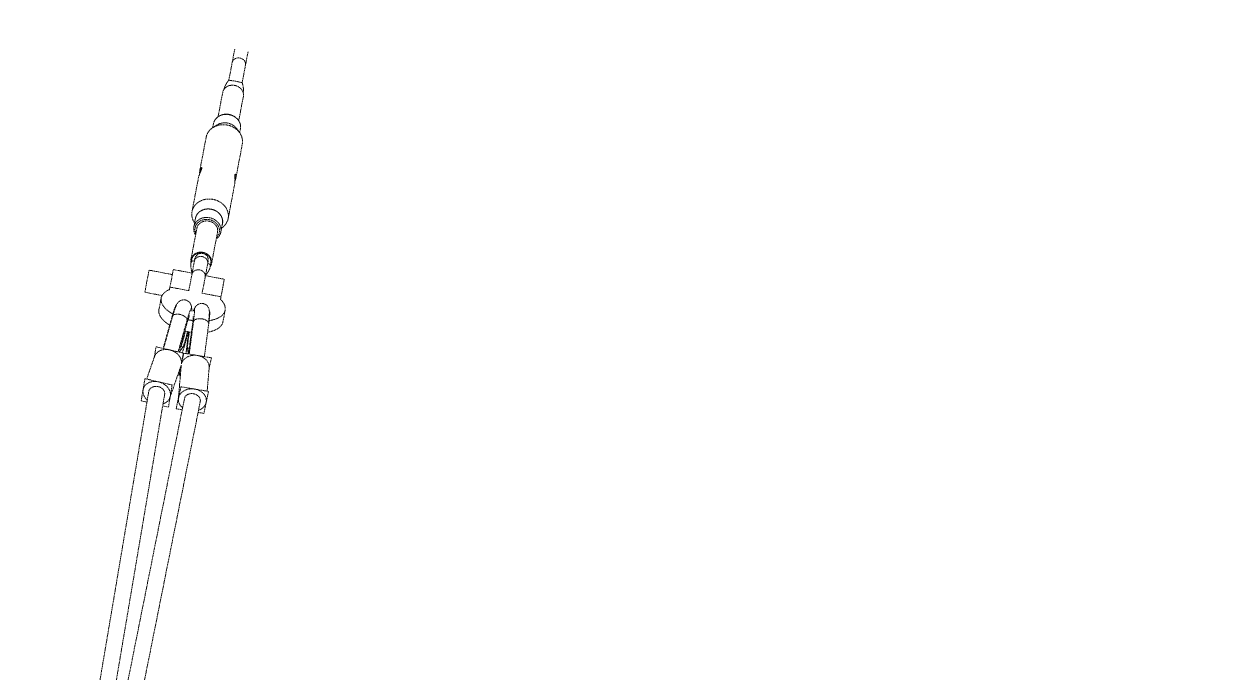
# Model space of a CAD drawing. Header units: millimetres. Extents: x -6347 to 5606, y -5931 to 5534.
# Drawn here: x 2803 to 4205, y 3300 to 4064 of the extents above; entities that cross this region are included whole.
import ezdxf

# ---------------------------------------------------------------- set-up
doc = ezdxf.new("R2010")
doc.units = ezdxf.units.MM
doc.linetypes.add('HIDDEN', pattern=[1.905, 1.27, -0.635])
doc.layers.add('DIKOM_ЗОНА', color=90, linetype='Continuous')
doc.layers.add('DIKOM_ОБЪЕКТ', color=7, linetype='Continuous')

msp = doc.modelspace()

# ---------------------------------------------------------------- linework, layer by layer
at = {"layer": 'DIKOM_ЗОНА', "color": 3, "lineweight": 15}
msp.add_lwpolyline([(3606.162, 5534.428), (-2990.749, 5534.428, 0.41421356), (-4990.749, 3534.428), (-4990.749, -3057.651, 0.41421356), (-2990.749, -5057.651), (3606.162, -5057.651, 0.41421356), (5606.162, -3057.651), (5606.162, 3534.428, 0.41421356)], format="xyb", close=True, dxfattribs=at)
at = {"layer": 'DIKOM_ОБЪЕКТ', "color": 7, "linetype": 'HIDDEN', "lineweight": 15}
for p, q in [((3051.93, 4034.428), (3048.999, 4019.018)), ((3067.643, 4031.438), (3064.712, 4016.029)), ((3048.941, 4018.715), (3045.011, 3998.053)), ((3064.654, 4015.726), (3060.723, 3995.064)), ((3037.762, 3983.505), (3032.313, 3954.859)), ((3039.403, 3987.297), (3039.525, 3987.939)), ((3061.992, 3983.008), (3062.112, 3983.643)), ((3062.124, 3978.87), (3056.675, 3950.225)), ((3026.879, 3946.568), (3025.993, 3941.91)), ((3026.512, 3942.252), (3030.683, 3945.008)), ((3054.573, 3940.463), (3057.442, 3936.368)), ((3058.685, 3940.518), (3057.798, 3935.859)), ((3010.746, 3891.249), (3018.241, 3930.647)), ((3053.379, 3883.137), (3060.873, 3922.537)), ((3001.648, 3843.423), (3009.133, 3882.77)), ((3044.281, 3835.313), (3051.766, 3874.66)), ((3005.665, 3835.047), (3003.759, 3825.032)), ((3004.646, 3829.69), (3004.629, 3829.714)), ((3037.47, 3828.997), (3035.565, 3818.982)), ((3007.327, 3823.512), (3000.32, 3786.68)), ((3031.688, 3818.878), (3024.682, 3782.046)), ((3036.475, 3823.656), (3036.451, 3823.64)), ((3000.377, 3782.148), (3001.207, 3786.511)), ((3004.423, 3784.694), (3001.492, 3769.285)), ((3004.936, 3787.391), (3004.481, 3784.997)), ((3020.649, 3784.402), (3020.194, 3782.008)), ((2945.942, 3747.974), (2950.566, 3772.282)), ((2950.898, 3774.027), (2978.372, 3768.801)), ((2975.57, 3754.069), (2979.498, 3774.719)), ((2979.499, 3774.722), (3001.716, 3770.495)), ((3020.136, 3781.705), (3017.205, 3766.296)), ((3022.965, 3777.852), (3023.795, 3782.214)), ((3001.434, 3768.981), (2997.732, 3749.521)), ((3017.147, 3765.992), (3013.445, 3746.532)), ((3017.441, 3767.504), (3039.658, 3763.278)), ((2966.264, 3744.108), (2945.942, 3747.974)), ((2975.57, 3754.069), (2975.004, 3751.095)), ((2997.793, 3749.842), (2975.57, 3754.069)), ((3035.729, 3742.625), (3013.506, 3746.853)), ((3035.164, 3739.651), (3035.729, 3742.625)), ((2962.585, 3727.443), (2965.147, 3740.913)), ((3004.261, 3728.439), (3004.399, 3728.416)), ((2967.529, 3681.789), (2978.289, 3719.869)), ((2967.969, 3681.687), (2978.73, 3719.76)), ((2978.733, 3719.766), (2978.289, 3719.869)), ((2995.95, 3715.777), (2985.193, 3677.699)), ((2995.95, 3715.777), (2995.51, 3715.879)), ((3003.406, 3714.268), (2998.286, 3675.058)), ((3003.406, 3714.268), (3003.852, 3714.193)), ((3022.023, 3725.463), (3022.162, 3725.44)), ((3038.031, 3713.091), (3040.594, 3726.56)), ((2995.455, 3710.877), (2987.731, 3683.145)), ((3002.132, 3709.527), (2998.328, 3681.006)), ((3016.193, 3672.057), (3021.311, 3711.271)), ((3020.861, 3711.346), (3021.311, 3711.271)), ((2948.102, 3645.642), (2957.431, 3672.367)), ((2957.12, 3671.476), (2959.183, 3683.725)), ((2959.183, 3683.725), (2975.242, 3679.999)), ((2975.242, 3679.999), (2991.304, 3676.287)), ((2986.76, 3677.379), (2990.837, 3683.452)), ((2987.731, 3683.145), (2986.76, 3677.379)), ((2987.728, 3683.147), (2988.323, 3684.034)), ((2988.323, 3684.034), (2990.837, 3683.452)), ((2991.815, 3676.144), (2989.192, 3663.953)), ((2991.304, 3676.287), (2989.222, 3663.924)), ((3008.096, 3673.41), (2991.815, 3676.144)), ((2998.459, 3681.993), (2996.286, 3682.357)), ((2997.098, 3675.294), (2996.286, 3682.357)), ((2998.328, 3681.006), (2997.098, 3675.294)), ((3024.379, 3670.689), (3008.096, 3673.41)), ((2988.645, 3661.461), (2975.831, 3624.753)), ((2985.567, 3622.99), (2988.796, 3661.393)), ((2988.655, 3661.459), (2986.235, 3650.213)), ((2988.796, 3661.393), (2986.896, 3650.112)), ((3021.781, 3659.066), (3019.453, 3631.37)), ((3021.719, 3658.326), (3024.379, 3670.689)), ((2941.647, 3619.943), (2946.055, 3646.117)), ((2946.055, 3646.117), (2962.114, 3642.392)), ((2986.896, 3650.112), (2984.849, 3650.587)), ((2986.235, 3650.213), (2987.834, 3649.946)), ((2806.153, 2776.283), (2950.538, 3630.895)), ((2962.114, 3642.392), (2978.176, 3638.679)), ((2978.176, 3638.679), (2973.768, 3612.505)), ((2988.487, 3636.558), (2982.907, 3610.627)), ((3004.767, 3633.824), (2988.487, 3636.558)), ((3021.051, 3631.103), (3004.767, 3633.824)), ((3015.472, 3605.172), (3021.051, 3631.103)), ((2826.565, 2782.976), (2969.228, 3627.392)), ((2837.787, 2849.397), (2992.592, 3622.399)), ((2841.837, 2772.8), (3011.3, 3618.998)), ((2948.423, 3618.377), (2941.647, 3619.943)), ((2973.768, 3612.505), (2966.979, 3614.08)), ((2982.907, 3610.627), (2989.997, 3609.442)), ((3008.757, 3606.299), (3015.472, 3605.172))]:
    msp.add_line(p, q, dxfattribs=at)
for centre, radius, start, end in [((3015.943, 3822.755), 12.398, 181.293233, 184.396128), ((3023.396, 3821.337), 12.398, 334.062449, 337.165344), ((3009.647, 3784.926), 9.498, 169.351776, 194.533311), ((2978.695, 3664.944), 10.542, 340.704668, 344.787697)]:
    msp.add_arc(centre, radius, start, end, dxfattribs=at)
for points, weights in [([(3048.941, 4018.715), (3050.235, 4025.519), (3058.092, 4024.024)], [1, 0.707106781187, 1]), ([(3058.092, 4024.024), (3065.948, 4022.529), (3064.654, 4015.726)], [1, 0.707106781187, 1]), ([(3039.525, 3987.939), (3040.336, 3992.205), (3045.245, 3998.348)], [1, 0.916631255383, 1]), ([(3060.614, 3995.425), (3062.924, 3987.908), (3062.112, 3983.643)], [1, 0.916631255073, 1]), ([(3037.759, 3983.506), (3039.766, 3994.058), (3051.95, 3991.74)], [1, 0.707106781187, 1]), ([(3051.95, 3991.74), (3064.138, 3989.423), (3062.132, 3978.869)], [1, 0.707106781187, 1]), ([(3045.402, 3957.315), (3029.499, 3960.34), (3026.879, 3946.568)], [1, 0.707106781187, 1]), ([(3058.685, 3940.518), (3061.304, 3954.29), (3045.402, 3957.315)], [1, 0.707106781187, 1]), ([(3018.241, 3930.647), (3021.753, 3949.107), (3043.069, 3945.052)], [1, 0.707106781187, 1]), ([(3030.683, 3945.008), (3036.336, 3948.742), (3043.511, 3947.377)], [0.854274163489, 0.843279406619, 1]), ([(3043.069, 3945.052), (3064.385, 3940.997), (3060.873, 3922.537)], [1, 0.707106781187, 1]), ([(3043.511, 3947.377), (3050.686, 3946.012), (3054.573, 3940.463)], [1, 0.843279406619, 0.854274163489]), ([(3005.665, 3835.047), (3008.284, 3848.819), (3024.187, 3845.794)], [1, 0.707106781187, 1]), ([(3024.187, 3845.794), (3040.09, 3842.769), (3037.47, 3828.997)], [1, 0.707106781187, 1]), ([(3003.759, 3825.032), (3006.379, 3838.804), (3022.282, 3835.779)], [1, 0.707106781187, 1]), ([(3007.319, 3823.513), (3009.328, 3834.067), (3021.515, 3831.747)], [1, 0.707106781187, 1]), ([(3021.515, 3831.747), (3033.702, 3829.431), (3031.696, 3818.876)], [1, 0.707106781187, 1]), ([(3022.282, 3835.779), (3038.184, 3832.754), (3035.565, 3818.982)], [1, 0.707106781187, 1]), ([(3014.508, 3794.915), (3002.322, 3797.235), (3000.312, 3786.681)], [1, 0.707106781187, 1]), ([(3001.207, 3786.511), (3003.068, 3796.291), (3014.361, 3794.143)], [1, 0.707106781187, 1]), ([(3013.574, 3790.003), (3005.718, 3791.498), (3004.423, 3784.694)], [1, 0.707106781187, 1]), ([(3020.136, 3781.705), (3021.43, 3788.509), (3013.574, 3790.003)], [1, 0.707106781187, 1]), ([(3014.361, 3794.143), (3025.655, 3791.995), (3023.795, 3782.214)], [1, 0.707106781187, 1]), ([(2950.566, 3772.282), (2950.901, 3774.042), (2950.898, 3774.027)], [1, 0.899317956033, 0.867854817293]), ([(3010.585, 3774.291), (3002.728, 3775.785), (3001.434, 3768.981)], [1, 0.707106781187, 1]), ([(3017.147, 3765.992), (3018.441, 3772.796), (3010.585, 3774.291)], [1, 0.707106781187, 1]), ([(2987.473, 3721.791), (2979.818, 3723.564), (2978.732, 3719.766)], [1, 0.726608247817, 0.963593966745]), ([(2995.51, 3715.879), (2995.133, 3720.018), (2987.473, 3721.791)], [0.963777948468, 0.72650228934, 1]), ([(3002.849, 3719.46), (3003.331, 3718.512), (3002.132, 3709.527)], [0.997283249176, 0.878663298782, 1]), ([(3003.852, 3714.193), (3005.656, 3717.894), (3013.421, 3716.593)], [0.963777950998, 0.726502287882, 1]), ([(3013.421, 3716.593), (3021.182, 3715.293), (3020.862, 3711.346)], [1, 0.726609839127, 0.963591207953]), ([(2957.434, 3672.376), (2961.238, 3683.242), (2975.242, 3679.999)], [0.950231035084, 0.73456552045, 1]), ([(2975.242, 3679.999), (2990.595, 3676.444), (2989.174, 3663.788)], [1, 0.716259694274, 0.982266230892]), ([(3008.096, 3673.41), (2992.531, 3676.018), (2989.174, 3663.752)], [1, 0.716255581437, 0.982273942578]), ([(3021.781, 3659.066), (3022.781, 3670.95), (3008.096, 3673.41)], [0.961320503965, 0.727926449379, 1]), ([(2988.868, 3662.178), (2988.848, 3662.007), (2988.833, 3661.836)], [0.970429274114, 0.965782516001, 0.961320503965])]:
    msp.add_rational_spline(points, weights, degree=2, dxfattribs=at)
for points, knots in [([(3060.614, 3995.425), (3060.479, 3995.274), (3060.035, 3995.099), (3059.254, 3995.167), (3057.918, 3995.493), (3056.482, 3995.923), (3054.652, 3996.399), (3052.858, 3996.791), (3050.358, 3997.193), (3048.247, 3997.379), (3046.705, 3997.561), (3046.108, 3997.701), (3045.604, 3997.887), (3045.326, 3998.138), (3045.245, 3998.348)], [0, 0, 0, 0, 0.59355246, 1.37555387, 2.32465684, 4.72287861, 5.87102389, 7.99575621, 10.23206738, 13.46069099, 14.3518228, 14.88857098, 15.29734161, 15.9607543, 15.9607543, 15.9607543, 15.9607543]), ([(3009.133, 3882.77), (3009.18, 3883.018), (3009.301, 3883.574), (3009.598, 3884.715), (3010.094, 3886.235), (3010.959, 3888.455), (3011.806, 3890.368), (3012.483, 3892.009), (3012.811, 3892.911), (3012.986, 3893.529), (3013.039, 3893.809)], [0, 0, 0, 0, 0.75705922, 1.70837415, 3.53406537, 5.5511752, 8.85477741, 9.80939748, 10.8759589, 11.73305119, 11.73305119, 11.73305119, 11.73305119]), ([(3013.039, 3893.809), (3013.081, 3894.046), (3013.126, 3894.365), (3013.052, 3894.742), (3012.935, 3894.916), (3012.727, 3894.968), (3012.402, 3894.841), (3012.031, 3894.465), (3011.619, 3893.834), (3011.091, 3892.669), (3010.83, 3891.664), (3010.69, 3890.951)], [0, 0, 0, 0, 0.72597025, 0.94569159, 1.14513794, 1.32645848, 1.54885834, 2.16340662, 2.88946125, 3.80583614, 5.98955215, 5.98955215, 5.98955215, 5.98955215]), ([(3011.231, 3889.05), (3011.258, 3889.312), (3011.321, 3889.824), (3011.493, 3890.784), (3011.787, 3891.849), (3012.209, 3892.776), (3012.611, 3893.333), (3012.822, 3893.538), (3012.929, 3893.613)], [0, 0, 0, 0, 0.78865203, 1.54800011, 2.92433422, 4.0982662, 4.5876978, 4.97750163, 4.97750163, 4.97750163, 4.97750163]), ([(3052.186, 3886.363), (3052.133, 3886.082), (3052.068, 3885.444), (3052.042, 3884.483), (3052.069, 3882.708), (3052.155, 3880.617), (3052.141, 3877.706), (3051.99, 3875.898), (3051.788, 3874.778)], [0, 0, 0, 0, 0.85635389, 1.9216108, 2.8818535, 6.18174122, 8.20046477, 11.61303569, 11.61303569, 11.61303569, 11.61303569]), ([(3052.131, 3881.313), (3052.199, 3881.557), (3052.325, 3882.041), (3052.513, 3882.981), (3052.633, 3884.076), (3052.575, 3885.225), (3052.373, 3885.893), (3052.214, 3886.142)], [0, 0, 0, 0, 0.76053385, 1.50005311, 2.8736381, 4.05688764, 4.93963923, 4.93963923, 4.93963923, 4.93963923]), ([(3053.276, 3882.602), (3053.378, 3883.114), (3053.524, 3884.055), (3053.565, 3885.364), (3053.451, 3886.299), (3053.244, 3886.894), (3053.057, 3887.206), (3052.777, 3887.392), (3052.474, 3887.22), (3052.308, 3886.848), (3052.216, 3886.549), (3052.186, 3886.363)], [0, 0, 0, 0, 1.56624814, 2.85112412, 3.92119136, 4.3832934, 4.72135738, 5.02660566, 5.28449961, 5.66770373, 6.23028748, 6.23028748, 6.23028748, 6.23028748])]:
    msp.add_open_spline(points, degree=3, knots=knots, dxfattribs=at)
for points, weights, degree, knots in [([(3027.613, 3949.027), (3028.174, 3950.381), (3029.023, 3951.577), (3030.829, 3954.096), (3033.519, 3955.637), (3036.301, 3957.235), (3039.479, 3957.677), (3042.473, 3958.101), (3045.443, 3957.533)], [1, 0.993675643043, 1, 0.977139028178, 1, 0.981731981675, 1, 0.986443849323, 1], 2, [0, 0, 0, 2.91936373, 2.91936373, 9.0244381, 9.0244381, 15.36192739, 15.36192739, 21.35519354, 21.35519354, 21.35519354]), ([(3045.443, 3957.533), (3048.415, 3956.971), (3051.044, 3955.477), (3053.837, 3953.899), (3055.838, 3951.392), (3057.774, 3948.97), (3058.529, 3945.964), (3058.88, 3944.54), (3058.904, 3943.075)], [1, 0.986443849322, 1, 0.981731981675, 1, 0.977139028179, 1, 0.993675643043, 1], 2, [0, 0, 0, 5.99326615, 5.99326615, 12.33075544, 12.33075544, 18.43582981, 18.43582981, 21.35519354, 21.35519354, 21.35519354]), ([(3010.3, 3886.743), (3010.308, 3887.235), (3010.327, 3887.726), (3010.357, 3888.216), (3010.388, 3888.719), (3010.434, 3889.22), (3010.495, 3889.72), (3010.526, 3889.969), (3010.563, 3890.222), (3010.602, 3890.46), (3010.629, 3890.623), (3010.659, 3890.792), (3010.69, 3890.951)], [1, 0.999843080049, 0.999843080049, 1, 0.99969094351, 0.99969094351, 1, 1, 1, 1, 1, 1, 1], 3, [0, 0, 0, 0, 1.47431119, 1.47431119, 1.47431119, 2.98416883, 2.98416883, 2.98416883, 3.79828438, 3.79828438, 3.79828438, 4.35876042, 4.35876042, 4.35876042, 4.35876042]), ([(3011.499, 3889.702), (3011.859, 3890.538), (3012.203, 3891.382), (3012.592, 3892.302), (3012.858, 3893.265), (3012.968, 3893.652), (3012.96, 3894.055)], [1, 0.999956137237, 1, 0.997863571899, 1, 0.989228691967, 1], 2, [0, 0, 0, 1.82171908, 1.82171908, 3.81691, 3.81691, 4.61694358, 4.61694358, 4.61694358]), ([(3052.326, 3886.538), (3052.4, 3886.608), (3052.313, 3886.528), (3052.252, 3886.303), (3052.14, 3885.797), (3052.083, 3885.281), (3052.081, 3884.762), (3052.066, 3883.859), (3052.075, 3882.955), (3052.109, 3882.053), (3052.11, 3882.029), (3052.11, 3882.005), (3052.111, 3881.981)], [1, 1, 1, 1, 0.996163486737, 0.996163486737, 1, 0.999756284637, 0.999756284637, 1, 1, 1, 1], 3, [0, 0, 0, 0, 2.05579394, 2.05579394, 2.05579394, 3.60906236, 3.60906236, 3.60906236, 6.31936733, 6.31936733, 6.31936733, 6.39643676, 6.39643676, 6.39643676, 6.39643676]), ([(3053.276, 3882.602), (3053.247, 3882.461), (3053.216, 3882.317), (3053.184, 3882.176), (3053.119, 3881.89), (3053.048, 3881.606), (3052.971, 3881.323), (3052.779, 3880.627), (3052.56, 3879.94), (3052.315, 3879.261), (3052.258, 3879.102), (3052.199, 3878.942), (3052.14, 3878.783)], [1, 1, 1, 1, 0.999850713992, 0.999850713992, 1, 0.999508763459, 0.999508763459, 1, 1, 1, 1], 3, [0.41099017, 0.41099017, 0.41099017, 0.41099017, 0.89558876, 0.89558876, 0.89558876, 1.7743065, 1.7743065, 1.7743065, 3.93917176, 3.93917176, 3.93917176, 4.45271698, 4.45271698, 4.45271698, 4.45271698]), ([(3026.398, 3857.419), (3005.082, 3861.474), (3001.57, 3843.013), (3000.234, 3835.988), (3004.629, 3829.714)], [1, 0.707106781187, 1, 0.863827374568, 0.854274163489], 2, [0, 0, 0, 41.23323864, 41.23323864, 60.40349593, 60.40349593, 60.40349593]), ([(3036.475, 3823.656), (3042.866, 3827.878), (3044.203, 3834.903), (3047.715, 3853.364), (3026.398, 3857.419)], [0.854274163489, 0.863827374568, 1, 0.707106781187, 1], 2, [104.52945865, 104.52945865, 104.52945865, 123.69971593, 123.69971593, 164.93295458, 164.93295458, 164.93295458]), ([(3024.202, 3845.871), (3008.21, 3848.913), (3005.576, 3835.064), (3005.437, 3834.333), (3005.388, 3833.591)], [1, 0.707106781187, 1, 0.998154350877, 1], 2, [61.86562429, 61.86562429, 61.86562429, 92.79843643, 92.79843643, 94.28453104, 94.28453104, 94.28453104]), ([(3037.193, 3827.541), (3037.419, 3828.249), (3037.558, 3828.98), (3040.193, 3842.829), (3024.202, 3845.871)], [1, 0.998154350877, 1, 0.707106781187, 1], 2, [0, 0, 0, 1.48609461, 1.48609461, 32.41890675, 32.41890675, 32.41890675]), ([(3021.86, 3833.56), (3007.581, 3836.276), (3005.229, 3823.911), (3004.567, 3820.429), (3006.099, 3817.06)], [1, 0.707106781187, 1, 0.895551698425, 0.865597765454], 2, [55.23942473, 55.23942473, 55.23942473, 82.8591371, 82.8591371, 92.7085698, 92.7085698, 92.7085698]), ([(3030.461, 3812.426), (3033.124, 3814.997), (3033.786, 3818.479), (3036.138, 3830.844), (3021.86, 3833.56)], [0.865597765457, 0.895551698431, 1, 0.707106781187, 1], 2, [128.24912914, 128.24912914, 128.24912914, 138.09856184, 138.09856184, 165.7182742, 165.7182742, 165.7182742]), ([(3005.769, 3815.325), (3004.483, 3817.3), (3003.915, 3819.586), (3003.243, 3822.292), (3003.759, 3825.032)], [1, 0.986137143331, 1, 0.977005857714, 1], 2, [0, 0, 0, 4.66920242, 4.66920242, 10.15914723, 10.15914723, 10.15914723]), ([(3035.565, 3818.982), (3035.039, 3816.244), (3033.421, 3813.973), (3032.052, 3812.055), (3030.131, 3810.691)], [1, 0.977005857714, 1, 0.986137143331, 1], 2, [0, 0, 0, 5.4899448, 5.4899448, 10.15914723, 10.15914723, 10.15914723]), ([(3004.394, 3784.539), (3001.12, 3786.051), (3000.332, 3781.907), (2999.544, 3777.766), (3001.718, 3770.493)], [0.995747352558, 0.918814808762, 1, 0.918858226113, 0.99566511187], 2, [-3.94063436, -3.94063436, -3.94063436, -3.14159265, -3.14159265, -2.34297827, -2.34297827, -2.34297827]), ([(3004.936, 3787.391), (3005.555, 3790.646), (3008.294, 3792.509), (3011.033, 3794.372), (3014.287, 3793.753), (3017.542, 3793.134), (3019.405, 3790.395), (3021.268, 3787.657), (3020.649, 3784.402)], [1, 0.923879494101, 1, 0.923879532512, 1, 0.923879532511, 1, 0.923879435581, 1], 2, [0, 0, 0, 6.28108417, 6.28108417, 12.56216826, 12.56216826, 18.84325234, 18.84325234, 25.12433664, 25.12433664, 25.12433664]), ([(3023.041, 3778.254), (3024.286, 3779.966), (3024.685, 3782.045), (3026.693, 3792.597), (3014.508, 3794.915)], [1, 0.976040742695, 1, 0.707106781187, 1], 2, [0, 0, 0, 4.16553128, 4.16553128, 27.72747618, 27.72747618, 27.72747618]), ([(3017.438, 3767.503), (3022.131, 3773.469), (3022.919, 3777.611), (3023.707, 3781.754), (3020.107, 3781.55)], [0.995669931378, 0.918855680071, 1, 0.918814808734, 0.995747352024], 2, [-7.08182475, -7.08182475, -7.08182475, -6.28318531, -6.28318531, -5.4841436, -5.4841436, -5.4841436]), ([(3039.657, 3763.274), (3039.671, 3763.347), (3039.491, 3762.4), (3038.618, 3757.811), (3035.729, 3742.625)], [0.917148615482, 0.944765743655, 1, 0.779062974618, 1], 2, [86.96206105, 86.96206105, 86.96206105, 94.86770296, 94.86770296, 126.49027061, 126.49027061, 126.49027061]), ([(2975.004, 3751.095), (2959.128, 3744.46), (2967.543, 3732.017), (2971.161, 3726.668), (2978.986, 3722.289)], [1, 0.850077139573, 1, 0.929527915448, 0.925307431045], 2, [-249.0075652, -249.0075652, -249.0075652, -197.47427793, -197.47427793, -173.25076614, -173.25076614, -173.25076614]), ([(2978.289, 3719.869), (2981.853, 3732.542), (2983.259, 3733.159), (2983.329, 3733.192), (2983.404, 3733.178)], [1, 0.88011542477, 1, 0.94915255388, 1], 2, [0, 0, 0, 33.6395838, 33.6395838, 33.78805579, 33.78805579, 33.78805579]), ([(2978.779, 3719.934), (2979.193, 3721.402), (2979.944, 3723.978), (2981.068, 3727.478), (2982.064, 3730.24), (2983.202, 3732.971), (2984.7, 3735.584), (2986.365, 3737.086), (2987.235, 3737.626), (2987.767, 3737.961), (2988.331, 3738.239), (2988.921, 3738.457), (2990.56, 3739.063), (2992.305, 3739.174), (2994.008, 3738.781)], [1, 1, 1, 1, 1, 1, 1, 1, 1, 0.996408190582, 0.996408190582, 1, 0.972070519493, 0.972070519493, 1], 3, [0, 0, 0, 0, 4.57725479, 8.04312032, 11.03308484, 13.37873323, 16.92406049, 20.0002003, 20.0002003, 20.0002003, 21.88293531, 21.88293531, 21.88293531, 27.0536238, 27.0536238, 27.0536238, 27.0536238]), ([(2994.008, 3738.781), (2996.36, 3738.233), (2998.32, 3736.823), (2999.585, 3734.766), (3000.097, 3733.94), (3000.426, 3733.122), (3000.909, 3731.427), (3001.002, 3730.664), (3001.075, 3729.671), (3001.088, 3729.373), (3001.094, 3729.078)], [1, 0.948638570295, 0.948638570295, 1, 1, 1, 1, 1, 1, 1, 1], 3, [0, 0, 0, 0, 7.05365335, 7.05365335, 7.05365335, 10.29643977, 10.29643977, 14.14944283, 14.14944283, 15.76650412, 15.76650412, 15.76650412, 15.76650412]), ([(3001.382, 3725.809), (3001.636, 3729.382), (3000.92, 3729.067), (2999.513, 3728.45), (2995.95, 3715.777)], [0.940466472257, 0.935107762448, 1, 0.880115424696, 1], 2, [82.71000472, 82.71000472, 82.71000472, 100.9187514, 100.9187514, 134.5583352, 134.5583352, 134.5583352]), ([(3003.01, 3725.651), (3003.974, 3728.896), (3004.354, 3728.371), (3005.121, 3727.313), (3003.406, 3714.268)], [0.940249165869, 0.936670063901, 1, 0.880115424696, 1], 2, [83.14838614, 83.14838614, 83.14838614, 100.9187514, 100.9187514, 134.5583352, 134.5583352, 134.5583352]), ([(3004.399, 3728.416), (3004.504, 3728.679), (3004.716, 3729.174), (3005.173, 3730.092), (3006.082, 3731.544), (3007.124, 3732.584), (3007.911, 3733.147), (3009.844, 3734.536), (3012.161, 3735.075), (3014.508, 3734.684)], [1, 1, 1, 1, 1, 1, 1, 0.948894314775, 0.948894314775, 1], 3, [0, 0, 0, 0, 0.85170846, 1.6126306, 3.07664729, 5.97794697, 5.97794697, 5.97794697, 12.93009726, 12.93009726, 12.93009726, 12.93009726]), ([(3014.508, 3734.684), (3016.625, 3734.326), (3018.483, 3733.252), (3019.849, 3731.596), (3019.987, 3731.429), (3020.119, 3731.258), (3020.244, 3731.081), (3020.519, 3730.693), (3020.988, 3729.913), (3021.517, 3728.611), (3021.876, 3727.205), (3022.043, 3725.584), (3022.061, 3723.638), (3021.863, 3719.86), (3021.523, 3716.707), (3021.245, 3714.369)], [1, 0.958056960439, 0.958056960439, 1, 0.999560891288, 0.999560891288, 1, 1, 1, 1, 1, 1, 1, 1, 1, 1], 3, [0, 0, 0, 0, 6.30195141, 6.30195141, 6.30195141, 6.95134652, 6.95134652, 6.95134652, 8.37802605, 9.67025418, 11.16273177, 12.71455753, 14.55298041, 16.99693589, 24.06088091, 24.06088091, 24.06088091, 24.06088091]), ([(3021.708, 3714.437), (3030.035, 3715.701), (3035.098, 3719.166), (3047.495, 3727.65), (3035.164, 3739.651)], [0.925843774908, 0.932807696345, 1, 0.850077139573, 1], 2, [-117.50384948, -117.50384948, -117.50384948, -94.4077034, -94.4077034, -42.87441613, -42.87441613, -42.87441613]), ([(2962.585, 3727.443), (2961.744, 3723.015), (2964.934, 3718.299), (2968.276, 3713.357), (2975.276, 3709.205)], [0.927060895284, 0.937351019244, 1, 0.93453949518, 0.926242756834], 2, [-219.00873847, -219.00873847, -219.00873847, -197.47427793, -197.47427793, -174.97340655, -174.97340655, -174.97340655]), ([(2999.018, 3720.299), (2998.962, 3720.301), (2998.915, 3720.272), (2997.92, 3719.726), (2995.455, 3710.877)], [1, 0.957564741853, 1, 0.877289544061, 1], 2, [0, 0, 0, 0.10712226, 0.10712226, 23.21934505, 23.21934505, 23.21934505]), ([(2996.88, 3715.636), (2998.101, 3715.362), (2999.33, 3715.129), (3001.022, 3714.807), (3002.727, 3714.561)], [1, 0.999866918983, 1, 0.999747348381, 1], 2, [0, 0, 0, 2.50243587, 2.50243587, 5.94617223, 5.94617223, 5.94617223]), ([(3021.311, 3711.271), (3023.026, 3724.316), (3022.259, 3725.373), (3022.163, 3725.504), (3022.026, 3725.387)], [1, 0.88011542477, 1, 0.983342119796, 0.971313441845], 2, [0, 0, 0, 33.6395838, 33.6395838, 38.31378109, 38.31378109, 38.31378109]), ([(2993.752, 3702.036), (2992.987, 3698.718), (2992.12, 3695.425), (2989.624, 3685.969), (2988.323, 3684.034)], [1, 0.999882362294, 1, 0.877289544061, 1], 2, [0, 0, 0, 6.81001773, 6.81001773, 29.92224051, 29.92224051, 29.92224051]), ([(2989.897, 3676.612), (2991.852, 3681.201), (2994.663, 3691.9), (2995.898, 3696.612), (2996.993, 3701.359)], [0.96122019767, 0.904441314684, 1, 0.999889771302, 1], 2, [6.82583904, 6.82583904, 6.82583904, 33.6395838, 33.6395838, 43.38186882, 43.38186882, 43.38186882]), ([(2990.837, 3683.452), (2992.138, 3685.39), (2994.633, 3694.844), (2995.506, 3698.158), (2996.275, 3701.496)], [1, 0.877289544061, 1, 0.999881004319, 1], 2, [-118.74503737, -118.74503737, -118.74503737, -95.63281459, -95.63281459, -88.78068337, -88.78068337, -88.78068337]), ([(2993.04, 3702.205), (2994.871, 3701.762), (2996.721, 3701.41), (2998.83, 3701.009), (3000.958, 3700.727)], [1, 0.999697527375, 1, 0.999606292502, 1], 2, [0, 0, 0, 3.76607677, 3.76607677, 8.0587321, 8.0587321, 8.0587321]), ([(2994.682, 3675.663), (2994.847, 3680.617), (2996.429, 3691.549), (2997.13, 3696.377), (2997.94, 3701.189)], [0.961094151977, 0.90454754035, 1, 0.999936668219, 1], 2, [6.85564594, 6.85564594, 6.85564594, 33.6395838, 33.6395838, 43.39688796, 43.39688796, 43.39688796]), ([(2996.286, 3682.357), (2996.026, 3684.61), (2997.419, 3694.286), (2997.911, 3697.698), (2998.484, 3701.096)], [1, 0.877289544061, 1, 0.999931093529, 1], 2, [-118.74503737, -118.74503737, -118.74503737, -95.63281459, -95.63281459, -88.73997505, -88.73997505, -88.73997505]), ([(3019.952, 3700.856), (3027.703, 3702.173), (3032.489, 3705.448), (3037.187, 3708.663), (3038.031, 3713.091)], [0.926715377208, 0.936249987292, 1, 0.937351019245, 0.927060895284], 2, [-116.32062387, -116.32062387, -116.32062387, -94.4077034, -94.4077034, -72.87324285, -72.87324285, -72.87324285]), ([(3000.56, 3697.779), (3000.249, 3695.821), (2999.966, 3693.858), (2999.4, 3690.011), (2999.013, 3686.142)], [1, 0.999975095848, 1, 0.999731288833, 1], 2, [0, 0, 0, 3.96566142, 3.96566142, 11.74086274, 11.74086274, 11.74086274]), ([(2962.114, 3642.392), (2946.062, 3646.109), (2943.859, 3633.028), (2942.72, 3626.267), (2948.831, 3620.789)], [1, 0.707106781187, 1, 0.823650973191, 0.859659059889], 2, [62.83185307, 62.83185307, 62.83185307, 94.24777961, 94.24777961, 113.16309657, 113.16309657, 113.16309657]), ([(2969.285, 3627.728), (2970.556, 3635.251), (2961.183, 3636.835), (2951.809, 3638.419), (2950.538, 3630.895)], [1, 0.707106781187, 1, 0.707106781187, 1], 2, [72.25663103, 72.25663103, 72.25663103, 90.32078879, 90.32078879, 108.38494655, 108.38494655, 108.38494655]), ([(2967.385, 3616.486), (2974.824, 3618.825), (2975.964, 3625.594), (2978.167, 3638.674), (2962.114, 3642.392)], [0.85972093963, 0.823499827662, 1, 0.707106781187, 1], 2, [12.4843976, 12.4843976, 12.4843976, 31.41592654, 31.41592654, 62.83185307, 62.83185307, 62.83185307]), ([(2990.456, 3611.735), (2984.239, 3616.778), (2985.705, 3623.591), (2988.493, 3636.551), (3004.767, 3633.824)], [0.860710725622, 0.821177976352, 1, 0.707106781187, 1], 2, [12.23535424, 12.23535424, 12.23535424, 31.41592654, 31.41592654, 62.83185307, 62.83185307, 62.83185307]), ([(3004.767, 3633.824), (3021.042, 3631.098), (3018.253, 3618.139), (3016.828, 3611.514), (3009.251, 3608.764)], [1, 0.707106781187, 1, 0.825266909142, 0.859016986071], 2, [62.83185307, 62.83185307, 62.83185307, 94.24777961, 94.24777961, 112.98977018, 112.98977018, 112.98977018]), ([(3011.3, 3618.998), (3012.793, 3626.454), (3003.472, 3628.32), (2994.151, 3630.187), (2992.658, 3622.732)], [1, 0.707106781187, 1, 0.707106781187, 1], 2, [72.25663103, 72.25663103, 72.25663103, 90.32078879, 90.32078879, 108.38494655, 108.38494655, 108.38494655])]:
    msp.add_rational_spline(points, weights, degree=degree, knots=knots, dxfattribs=at)
for points in [[(3051.788, 3874.778), (3051.781, 3874.741), (3051.774, 3874.705), (3051.767, 3874.668)], [(3052.121, 3881.585), (3052.124, 3881.482), (3052.126, 3881.379), (3052.129, 3881.274)]]:
    msp.add_open_spline(points, degree=3, dxfattribs=at)

doc.saveas('drawing.dxf')
